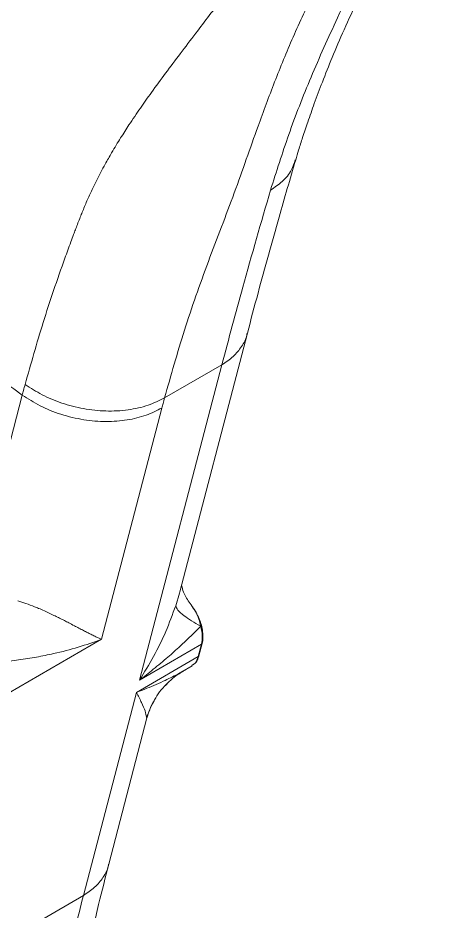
# Model space of a CAD drawing. Header units: millimetres. Extents: x 169 to 14583, y -399 to 10804.
# Drawn here: x 3638.2 to 3730.3, y 8905.7 to 9104.5 of the extents above; entities that cross this region are included whole.
import ezdxf

# ---------------------------------------------------------------- set-up
doc = ezdxf.new("R2010")
doc.units = ezdxf.units.MM
doc.header["$LTSCALE"] = 35

msp = doc.modelspace()

# ---------------------------------------------------------------- linework, layer by layer
at = {"color": 7, "linetype": 'Continuous', "lineweight": 18}
for p, q in [((3674.325, 8976.74), (3689.357, 9034.259)), ((3683.686, 9027.276), (3665.343, 8957.089)), ((3670.905, 9019.898), (3683.686, 9027.276)), ((3670.306, 9017.637), (3656.819, 8966.155)), ((3674.239, 8976.421), (3673.385, 8973.63)), ((3674.314, 8976.743), (3674.239, 8976.421)), ((3630.05, 8950.701), (3656.819, 8966.155)), ((3665.343, 8957.089), (3679.132, 8965.049)), ((3679.132, 8965.049), (3678.414, 8962.304)), ((3678.561, 8962.504), (3679.279, 8965.25)), ((3678.414, 8962.304), (3664.626, 8954.344)), ((3677.302, 8960.554), (3677.01, 8960.334)), ((3675.028, 8959.091), (3674.715, 8958.917)), ((3674.718, 8958.912), (3677.056, 8960.261)), ((3674.887, 8958.978), (3675.797, 8959.534)), ((3671.097, 8955.871), (3671.456, 8956.286)), ((3664.626, 8954.344), (3652.81, 8909.134)), ((3658.481, 8916.117), (3666.986, 8948.66)), ((3652.81, 8909.134), (3613.212, 8886.275))]:
    msp.add_line(p, q, dxfattribs=at)
at = {"color": 7, "linetype": 'Continuous', "lineweight": 18, "flags": 128}
msp.add_lwpolyline([(3639.192, 9020.51), (3632.679, 8995.741), (3627.56, 8976.28)], dxfattribs=at)
at = {"color": 7, "linetype": 'Continuous', "lineweight": 18}
for points, knots in [([(3710.647, 9146.603), (3708.641, 9143.723), (3704.628, 9137.962), (3698.96, 9129.862), (3693.539, 9122.207), (3688.612, 9115.375), (3683.372, 9108.265), (3678.693, 9102.123), (3674.432, 9096.556), (3671.128, 9092.18), (3668.165, 9088.155), (3665.888, 9084.944), (3664.231, 9082.529), (3663.073, 9080.797), (3662.03, 9079.193), (3661.081, 9077.7), (3660.102, 9076.116), (3658.947, 9074.181), (3657.801, 9072.177), (3656.803, 9070.336), (3655.982, 9068.762), (3655.071, 9066.945), (3654.008, 9064.687), (3653.103, 9062.602), (3652.446, 9060.978), (3651.967, 9059.756), (3651.5, 9058.539), (3651.047, 9057.351), (3650.555, 9056.052), (3649.989, 9054.54), (3649.341, 9052.786), (3647.161, 9046.786), (3643.735, 9036.743), (3641.118, 9027.47), (3639.823, 9022.882)], [0, 0, 0, 0, 0.0659532, 0.1319467, 0.1891048, 0.247839, 0.297739, 0.365543, 0.4047764, 0.4424273, 0.4798394, 0.5099107, 0.5258578, 0.5422017, 0.5543878, 0.5667995, 0.5801281, 0.5943754, 0.6152598, 0.629864, 0.6395323, 0.6535366, 0.6737043, 0.6933386, 0.7024856, 0.7113578, 0.7215511, 0.730539, 0.7387732, 0.7515995, 0.765532, 0.7794287, 0.8908928, 1, 1, 1, 1]), ([(3730.326, 9146.74), (3726.349, 9138.927), (3719.247, 9124.974), (3712.434, 9110.736), (3709.437, 9104.471)], [0, 0, 0, 0, 0.5599988, 1, 1, 1, 1]), ([(3722.475, 9142.208), (3720.235, 9138.629), (3715.758, 9131.477), (3709.706, 9120.861), (3704.226, 9110.397), (3699.444, 9100.16), (3695.369, 9090.191), (3691.102, 9078.724), (3686.604, 9065.656), (3680.568, 9050.226), (3675.154, 9034.894), (3672.321, 9024.896), (3670.905, 9019.898)], [0, 0, 0, 0, 0.08418965, 0.16826118, 0.25214498, 0.335751, 0.41903253, 0.5020764, 0.626493, 0.75098463, 0.87549537, 1, 1, 1, 1]), ([(3700.133, 9072.862), (3700.351, 9073.587), (3700.847, 9075.237), (3701.739, 9078.045), (3702.888, 9081.493), (3704.338, 9085.597), (3706.13, 9090.373), (3708.322, 9095.84), (3710.951, 9102.011), (3712.988, 9106.402), (3714.058, 9108.707)], [0, 0, 0, 0, 0.0633261, 0.1442154, 0.2426887, 0.3587723, 0.4925017, 0.6439165, 0.8130652, 1, 1, 1, 1]), ([(3709.437, 9104.471), (3707.42, 9100.061), (3703.408, 9091.289), (3698.437, 9078.484), (3695.83, 9070.236), (3694.533, 9066.135)], [0, 0, 0, 0, 0.3369016, 0.6702285, 1, 1, 1, 1]), ([(3689.357, 9034.259), (3690.145, 9037.246), (3692.435, 9045.922), (3696.006, 9058.81), (3698.886, 9068.619), (3700.132, 9072.861)], [0, 0, 0, 0, 0.2295325, 0.6667633, 1, 1, 1, 1]), ([(3694.533, 9066.135), (3695.442, 9066.747), (3697.318, 9068.012), (3699.213, 9070.338), (3699.787, 9072.112), (3700.039, 9072.89)], [0, 0, 0, 0, 0.3452888, 0.71297, 1, 1, 1, 1]), ([(3694.533, 9066.135), (3692.433, 9058.949), (3688.683, 9046.116), (3685.213, 9033.033), (3683.686, 9027.276)], [0, 0, 0, 0, 0.559999, 1, 1, 1, 1]), ([(3639.192, 9020.51), (3635.777, 9022.968), (3628.943, 9027.887), (3617.11, 9037.046), (3609.04, 9043.956), (3604.085, 9048.199)], [0, 0, 0, 0, 0.278285, 0.55689464, 1, 1, 1, 1]), ([(3683.686, 9027.276), (3684.565, 9027.855), (3686.321, 9029.011), (3688.123, 9031.281), (3689.133, 9033.067), (3689.286, 9034.125), (3689.307, 9034.268)], [0, 0, 0, 0, 0.316843, 0.633686, 0.950529, 1, 1, 1, 1]), ([(3639.823, 9022.882), (3639.704, 9022.439), (3639.492, 9021.647), (3639.284, 9020.857), (3639.192, 9020.51)], [0, 0, 0, 0, 0.5599983, 1, 1, 1, 1]), ([(3639.823, 9022.882), (3641.053, 9022.089), (3643.579, 9020.461), (3648.026, 9018.63), (3652.848, 9017.37), (3657.889, 9016.836), (3662.782, 9017.107), (3667.267, 9018.102), (3669.715, 9019.31), (3670.905, 9019.898)], [0, 0, 0, 0, 0.1328391, 0.2727592, 0.4173303, 0.5635723, 0.7150685, 0.8614683, 1, 1, 1, 1]), ([(3670.306, 9017.637), (3669.168, 9017.066), (3666.832, 9015.892), (3662.579, 9014.874), (3657.864, 9014.506), (3652.826, 9014.916), (3647.822, 9016.12), (3643.132, 9017.986), (3640.481, 9019.684), (3639.192, 9020.51)], [0, 0, 0, 0, 0.1325053, 0.2721763, 0.4166107, 0.5628447, 0.7144707, 0.8611237, 1, 1, 1, 1]), ([(3670.905, 9019.898), (3670.792, 9019.475), (3670.59, 9018.721), (3670.393, 9017.968), (3670.306, 9017.637)], [0, 0, 0, 0, 0.56001662, 1, 1, 1, 1]), ([(3676.818, 8973.803), (3676.257, 8974.616), (3675.247, 8976.078), (3674.817, 8977.574), (3674.715, 8978.141), (3674.692, 8978.127), (3674.683, 8978.121)], [0, 0, 0, 0, 0.4229265, 0.760282, 0.9015397, 1, 1, 1, 1]), ([(3656.819, 8966.155), (3656.596, 8966.255), (3656.131, 8966.464), (3655.341, 8966.843), (3654.531, 8967.246), (3653.692, 8967.673), (3652.818, 8968.124), (3651.845, 8968.632), (3650.751, 8969.203), (3649.671, 8969.765), (3648.571, 8970.329), (3647.555, 8970.842), (3646.487, 8971.369), (3645.355, 8971.912), (3644.126, 8972.479), (3642.977, 8972.981), (3641.612, 8973.543), (3640.085, 8974.129), (3638.799, 8974.518), (3638.201, 8974.699)], [0, 0, 0, 0, 0.0589414, 0.1231591, 0.1926453, 0.2445627, 0.3043019, 0.3718042, 0.4324953, 0.5036156, 0.5569187, 0.6106007, 0.6601475, 0.7135986, 0.7687031, 0.8233574, 0.8584641, 0.9341076, 1, 1, 1, 1]), ([(3673.385, 8973.63), (3672.678, 8971.698), (3671.253, 8967.807), (3668.531, 8962.285), (3666.408, 8958.825), (3665.343, 8957.089)], [0, 0, 0, 0, 0.3297078, 0.6638583, 1, 1, 1, 1]), ([(3673.385, 8973.63), (3673.491, 8973.324), (3673.703, 8972.707), (3675.04, 8971.523), (3676.806, 8970.298), (3678.249, 8969.48), (3678.964, 8969.075)], [0, 0, 0, 0, 0.27814686, 0.56114007, 0.78271996, 1, 1, 1, 1]), ([(3678.964, 8969.075), (3678.838, 8969.609), (3678.573, 8970.731), (3677.832, 8972.378), (3677.144, 8973.344), (3676.808, 8973.815)], [0, 0, 0, 0, 0.3172817, 0.6669347, 1, 1, 1, 1]), ([(3679.274, 8965.224), (3679.32, 8965.433), (3679.453, 8966.031), (3679.492, 8967.14), (3679.317, 8968.547), (3678.918, 8970.011), (3678.308, 8971.461), (3677.66, 8972.657), (3677.174, 8973.297), (3677.004, 8973.52)], [0, 0, 0, 0, 0.087893, 0.2522335, 0.4173327, 0.5823427, 0.7470593, 0.9116212, 1, 1, 1, 1]), ([(3665.343, 8957.089), (3666.364, 8957.882), (3668.515, 8959.551), (3671.527, 8962.071), (3674.316, 8964.547), (3676.756, 8966.836), (3678.241, 8968.341), (3678.964, 8969.075)], [0, 0, 0, 0, 0.21043377, 0.44352253, 0.6445442, 0.82688713, 1, 1, 1, 1]), ([(3656.819, 8966.155), (3655.131, 8965.551), (3651.77, 8964.35), (3646.887, 8963.093), (3642.407, 8962.183), (3638.522, 8961.56), (3635.717, 8961.243), (3634.367, 8961.091)], [0, 0, 0, 0, 0.25965, 0.5170566, 0.6855573, 0.8485905, 1, 1, 1, 1]), ([(3679.132, 8965.049), (3679.175, 8965.08), (3679.251, 8965.135), (3679.266, 8965.216), (3679.272, 8965.252)], [0, 0, 0, 0, 0.5653888, 1, 1, 1, 1]), ([(3677.383, 8960.537), (3677.571, 8960.709), (3678.003, 8961.102), (3678.357, 8961.806), (3678.509, 8962.32), (3678.556, 8962.479)], [0, 0, 0, 0, 0.3483238, 0.7979832, 1, 1, 1, 1]), ([(3678.555, 8962.506), (3678.548, 8962.471), (3678.533, 8962.39), (3678.457, 8962.335), (3678.414, 8962.304)], [0, 0, 0, 0, 0.4346112, 1, 1, 1, 1]), ([(3678.414, 8962.304), (3678.24, 8961.758), (3677.999, 8961.005), (3677.452, 8960.651), (3677.302, 8960.554)], [0, 0, 0, 0, 0.7257183, 1, 1, 1, 1]), ([(3674.715, 8958.917), (3674.42, 8958.751), (3673.616, 8958.297), (3672.253, 8957.6), (3670.483, 8956.746), (3668.56, 8955.893), (3666.557, 8955.068), (3665.244, 8954.576), (3664.626, 8954.344)], [0, 0, 0, 0, 0.0950196, 0.2586753, 0.4228652, 0.632471, 0.826716, 1, 1, 1, 1]), ([(3670.851, 8955.641), (3671.792, 8956.624), (3673.076, 8957.966), (3674.657, 8958.782), (3675.079, 8959)], [0, 0, 0, 0, 0.7331639, 1, 1, 1, 1]), ([(3666.901, 8948.819), (3667.44, 8950.117), (3668.526, 8952.739), (3670.195, 8955.147), (3671.288, 8956.106), (3671.306, 8956.122)], [0, 0, 0, 0, 0.4912526, 0.9917179, 1, 1, 1, 1]), ([(3664.626, 8954.344), (3665.034, 8953.568), (3665.848, 8952.019), (3666.63, 8950.119), (3666.811, 8949.25), (3666.901, 8948.819)], [0, 0, 0, 0, 0.33613602, 0.67028478, 1, 1, 1, 1]), ([(3666.962, 8948.589), (3667.156, 8949.223), (3667.542, 8950.491), (3668.207, 8951.967), (3668.734, 8952.746), (3668.82, 8952.874)], [0, 0, 0, 0, 0.4551993, 0.9106669, 1, 1, 1, 1]), ([(3666.901, 8948.819), (3666.928, 8948.646), (3666.958, 8948.453), (3666.974, 8948.643), (3666.975, 8948.662)], [0, 0, 0, 0, 0.897222, 1, 1, 1, 1]), ([(3658.431, 8916.128), (3658.411, 8915.984), (3658.258, 8914.925), (3657.247, 8913.139), (3655.446, 8910.869), (3653.689, 8909.712), (3652.81, 8909.134)], [0, 0, 0, 0, 0.0496756, 0.3664504, 0.6832252, 1, 1, 1, 1]), ([(3654.916, 8901.644), (3655.343, 8903.49), (3656.473, 8908.368), (3657.711, 8913.146), (3658.481, 8916.116)], [0, 0, 0, 0, 0.3783146, 1, 1, 1, 1]), ([(3652.81, 8909.134), (3651.506, 8904.008), (3649.176, 8894.855), (3647.118, 8885.468), (3646.213, 8881.338)], [0, 0, 0, 0, 0.559998, 1, 1, 1, 1])]:
    msp.add_open_spline(points, degree=3, knots=knots, dxfattribs=at)
msp.add_open_spline([(3678.964, 8969.075), (3679.123, 8968.336), (3679.441, 8966.857), (3679.235, 8965.652), (3679.132, 8965.049)], degree=3, dxfattribs=at)

doc.saveas('drawing.dxf')
